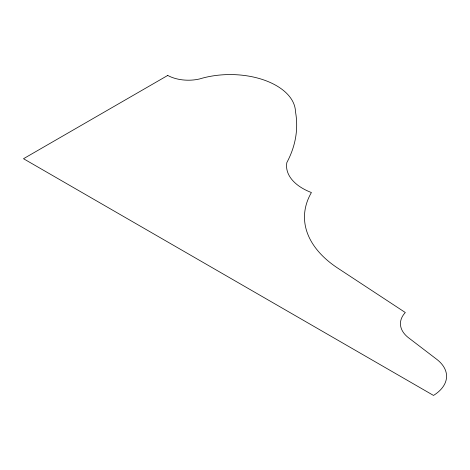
<?xml version="1.0" encoding="UTF-8"?>
<svg xmlns="http://www.w3.org/2000/svg" width="470" height="470" viewBox="0 0 470 470"><rect width="100%" height="100%" fill="white"/><g stroke="black" fill="none" stroke-linecap="round" stroke-linejoin="round"><path stroke-width="0.7" d="M167.737 75.435L23.5 158.713L433.505 395.429A48.716 28.124 0 0 0 436.718 359.309L408.207 337.519A40.855 23.588 0 0 1 405.305 312.521L337.818 268.17A134.056 77.397 0 0 1 311.41 192.53A55.237 31.89 0 0 1 286.859 162.526A220.348 127.217 0 0 0 295.477 111.707A65.324 37.712 0 0 0 199.544 78.966A29.927 17.278 0 0 1 167.737 75.435"/></g></svg>
